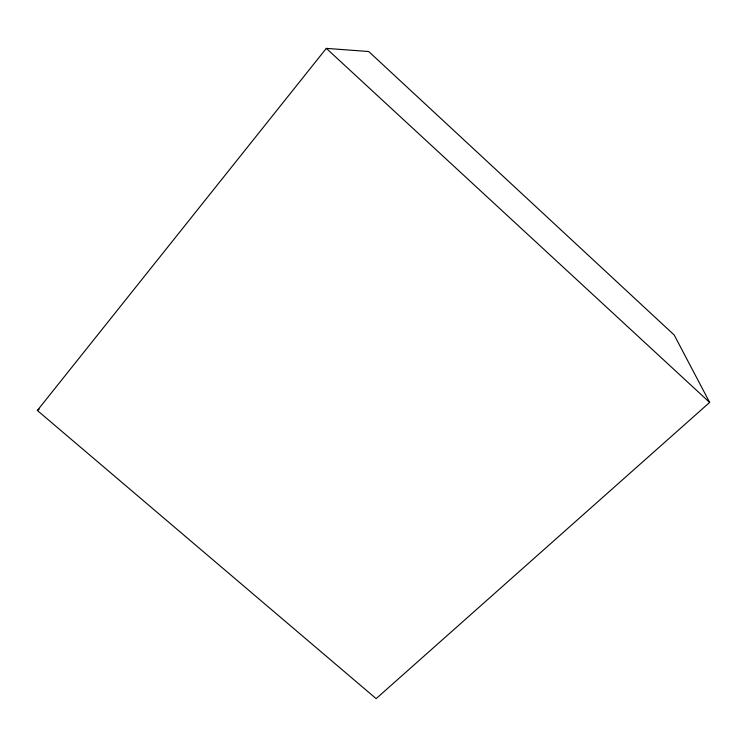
<?xml version="1.0" encoding="UTF-8"?>
<svg xmlns="http://www.w3.org/2000/svg" width="747" height="747" viewBox="0 0 747 747"><rect width="100%" height="100%" fill="white"/><g stroke="black" fill="none" stroke-linecap="round" stroke-linejoin="round"><path stroke-width="1.12" d="M37.35 410.486L326.318 48.368L368.719 51.534L674.214 335.02L709.65 402.418L376.143 698.632L37.35 410.486L39.255 409.151M326.318 48.368L709.65 402.418"/></g></svg>
